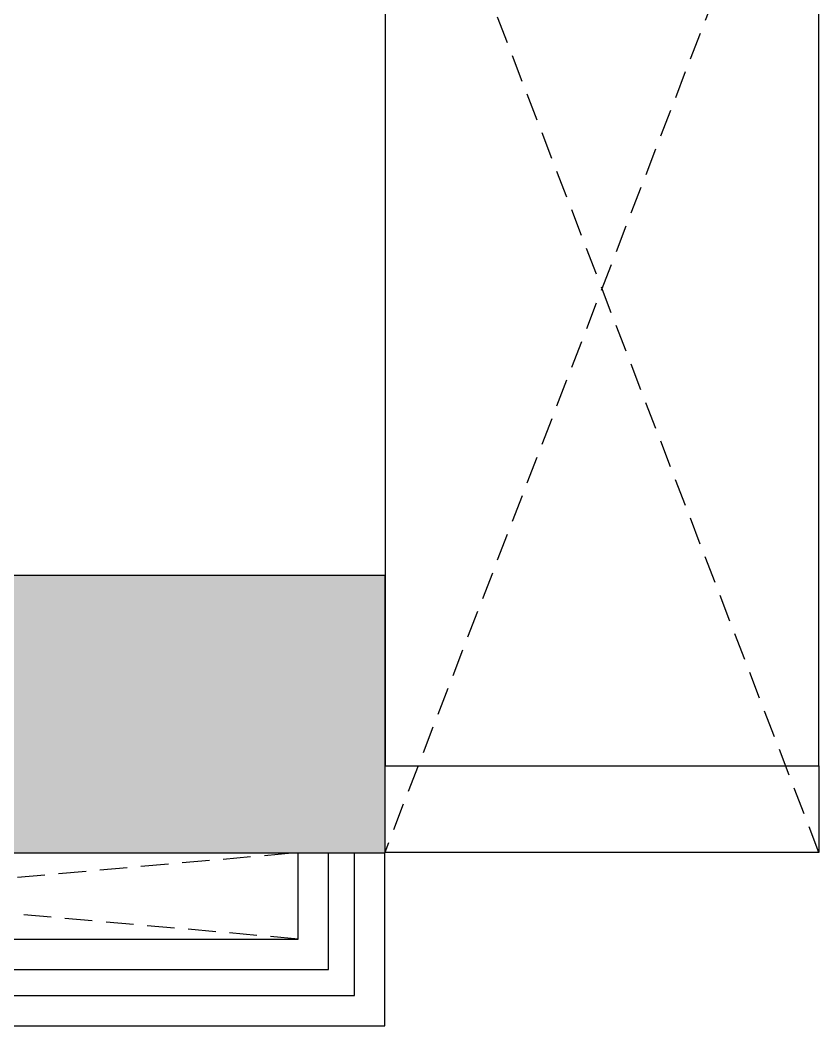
# Model space of a CAD drawing. Header units: millimetres. Extents: x 2061841 to 105821645, y -77612 to 48520811.
# Drawn here: x 105493150 to 105494071, y 48495978 to 48497138 of the extents above; entities that cross this region are included whole.
import ezdxf

# ---------------------------------------------------------------- set-up
doc = ezdxf.new("R2010")
doc.units = ezdxf.units.MM
doc.header["$LTSCALE"] = 10
doc.header["$MEASUREMENT"] = 0
doc.linetypes.add('HIDDEN2', pattern=[4.7625, 3.175, -1.5875])
for name, color, linetype in [('A-ELEV-HIDN', 54, 'HIDDEN2'), ('A-ELEV-LITE', 74, 'Continuous'), ('A-FLOR-HRAL', 200, 'Continuous'), ('AS-COLS', 2, 'Continuous'), ('S-OPENING', 6, 'Continuous')]:
    doc.layers.add(name, color=color, linetype=linetype)
doc.layers.add('S-STRCOL HATCH', color=33, linetype='Continuous', lineweight=9)

# ---------------------------------------------------------------- blocks, each defined once
blk = doc.blocks.new('TOWER-A TYPICAL FLOOR FRAMING PLAN N')
at = {"layer": 'S-STRCOL HATCH'}
h = blk.add_hatch(color=256, dxfattribs=at)
h.dxf.hatch_style = 1
h.paths.add_polyline_path([(102729139.9, 48594192.6), (102730570.4, 48594192.6), (102730570.4, 48594512.5), (102729139.9, 48594512.5)])
at = {"elevation": 0}
blk.add_lwpolyline([(102730570.4, 48595493.2), (102731070.4, 48595493.2), (102731070.4, 48595393.2), (102730570.4, 48595393.2), (102730570.4, 48594293.1), (102731070.4, 48594293.2), (102731070.3, 48594193.1), (102730570.4, 48594193.1)], dxfattribs=at)
at = {"layer": 'A-ELEV-HIDN'}
for p, q in [((102731070.4, 48595493.1, 0), (102730569.8, 48594193.2, 0)), ((102731070.4, 48594193.2, 0), (102730570.3, 48595493.1, 0)), ((102729339.9, 48594093.2, 0), (102730469.8, 48594193.2, 0)), ((102730469.8, 48594093.3, 0), (102729339.9, 48594193.2, 0))]:
    blk.add_line(p, q, dxfattribs=at)
at = {"layer": 'A-ELEV-LITE'}
blk.add_line((102731070.4, 48594293.2, 0), (102731070.4, 48595493.1, 0), dxfattribs=at)
at = {"layer": 'A-FLOR-HRAL', "elevation": 0}
for points in [[(102729339.9, 48593993.2), (102730569.8, 48593993.3), (102730569.8, 48594193.2)], [(102729339.9, 48594058.2), (102730504.8, 48594058.3), (102730504.8, 48594193.2)], [(102729339.9, 48594093.2), (102730469.8, 48594093.3), (102730469.8, 48594192.6)], [(102729339.9, 48594028.2), (102730534.8, 48594028.3), (102730534.8, 48594192.5)]]:
    blk.add_lwpolyline(points, dxfattribs=at)
at = {"layer": 'AS-COLS'}
blk.add_lwpolyline([(102729139.9, 48594192.5), (102730570.4, 48594192.5), (102730570.4, 48594512.5), (102729139.9, 48594512.5)], close=True, dxfattribs=at)

msp = doc.modelspace()

# ---------------------------------------------------------------- block references
at = {"layer": 'S-OPENING'}
msp.add_blockref('TOWER-A TYPICAL FLOOR FRAMING PLAN N', (2763000.3, -98014.7), dxfattribs=at)

doc.saveas('drawing.dxf')
